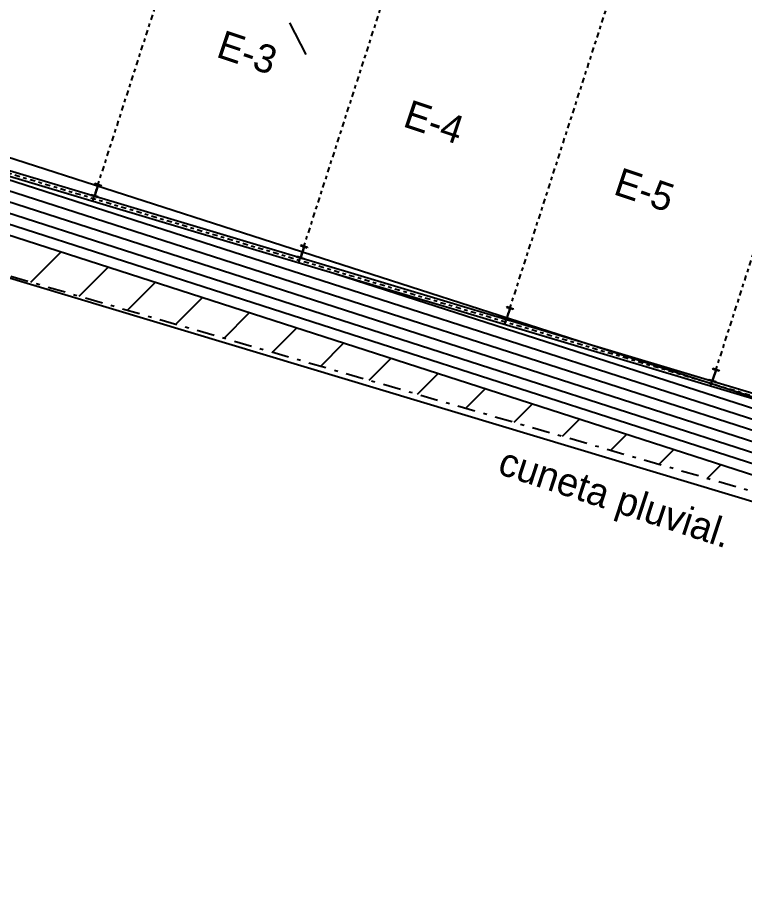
# Model space of a CAD drawing. Header units: millimetres. Extents: x 99 to 472, y 49 to 338.
# Drawn here: x 283.82 to 304.44, y 109.65 to 134.29 of the extents above; entities that cross this region are included whole.
import ezdxf

# ---------------------------------------------------------------- set-up
doc = ezdxf.new("R2010")
doc.units = ezdxf.units.MM
doc.linetypes.add('DASHDOT', pattern=[1, 0.5, -0.25, 0, -0.25])
for name, color, linetype in [('AUX2', 6, 'Continuous'), ('EJES', 1, 'DASHDOT'), ('PENDIENTES', 8, 'Continuous'), ('PO08119DOC', 3, 'Continuous'), ('POL08119FI', 5, 'Continuous'), ('POLIG', 41, 'Continuous'), ('RAMPA', 8, 'Continuous')]:
    doc.layers.add(name, color=color, linetype=linetype)
doc.styles.add('H1', font='hand.shx', dxfattribs={"height": 0.15})

msp = doc.modelspace()

# ---------------------------------------------------------------- linework, layer by layer
at = {"color": 8, "linetype": 'DASHDOT', "ltscale": 0.3}
for p, q in [((285.95504, 129.07721), (289.83948, 141.13906)), ((291.79648, 127.32936), (295.642, 139.2704)), ((297.63798, 125.5815), (301.71475, 138.24058)), ((303.47935, 123.83368), (307.13737, 135.19247)), ((327.00227, 116.87355, 220.42902), (272.85724, 133.07455, 116.12113))]:
    msp.add_line(p, q, dxfattribs=at)
at = {"color": 5, "linetype": 'Continuous', "ltscale": 0.3}
for p, q in [((327.02377, 116.94541, 220.42902), (272.87874, 133.1464, 116.12113)), ((326.98077, 116.8017, 220.42902), (272.78835, 133.01688, 116.02984))]:
    msp.add_line(p, q, dxfattribs=at)
at = {"color": 1, "linetype": 'Continuous', "ltscale": 0.3}
for p, q in [((286.09988, 129.54417), (286.00241, 129.2415)), ((286.01437, 129.58852), (286.00946, 129.57329)), ((286.00946, 129.57329), (286.19982, 129.51199)), ((286.1094, 129.54111), (286.01193, 129.23844)), ((286.01437, 129.58852), (286.20473, 129.52722)), ((286.20473, 129.52722), (286.19982, 129.51199)), ((285.91199, 129.27062), (285.90709, 129.25539)), ((285.90709, 129.25539), (286.09745, 129.19409)), ((285.91199, 129.27062), (286.10235, 129.20932)), ((286.10235, 129.20932), (286.09745, 129.19409)), ((291.94112, 127.79477), (291.84364, 127.4921)), ((291.8556, 127.83912), (291.8507, 127.82389)), ((291.8507, 127.82389), (292.04105, 127.76259)), ((291.95063, 127.79171), (291.85316, 127.48904)), ((291.8556, 127.83912), (292.04596, 127.77781)), ((292.04596, 127.77781), (292.04105, 127.76259)), ((291.75323, 127.52122), (291.74832, 127.50599)), ((291.74832, 127.50599), (291.93868, 127.44469)), ((291.75323, 127.52122), (291.94358, 127.45992)), ((291.94358, 127.45992), (291.93868, 127.44469)), ((297.78345, 126.04793), (297.68598, 125.74527)), ((297.69794, 126.09228), (297.69304, 126.07705)), ((297.69304, 126.07705), (297.88339, 126.01575)), ((297.79149, 126.04535), (297.69402, 125.74268)), ((297.69794, 126.09228), (297.8883, 126.03098)), ((297.8883, 126.03098), (297.88339, 126.01575)), ((297.59556, 125.77439), (297.59066, 125.75916)), ((297.59066, 125.75916), (297.78102, 125.69786)), ((297.59556, 125.77439), (297.78592, 125.71308)), ((297.78592, 125.71308), (297.78102, 125.69786)), ((303.62387, 124.30217), (303.5264, 123.9995)), ((303.53836, 124.34652), (303.53345, 124.33129)), ((303.53345, 124.33129), (303.72381, 124.26999)), ((303.63339, 124.2991), (303.53592, 123.99644)), ((303.53836, 124.34652), (303.72871, 124.28521)), ((303.72871, 124.28521), (303.72381, 124.26999)), ((303.43598, 124.02862), (303.43108, 124.01339)), ((303.43108, 124.01339), (303.62143, 123.95209)), ((303.43598, 124.02862), (303.62634, 123.96732)), ((303.62634, 123.96732), (303.62143, 123.95209))]:
    msp.add_line(p, q, dxfattribs=at)
at = {"layer": 'EJES'}
msp.add_line((270.95744, 130.62689), (318.96686, 116.71242), dxfattribs=at)
msp.add_line((270.95744, 130.62689), (318.96686, 116.71242), dxfattribs=at)
at = {"layer": 'PENDIENTES'}
msp.add_line((291.54033, 134.13243), (291.99878, 133.24371), dxfattribs=at)
at = {"layer": 'PO08119DOC', "linetype": 'Continuous'}
msp.add_line((270.65295, 130.79478), (341.00328, 109.6515), dxfattribs=at)
at = {"layer": 'POL08119FI', "linetype": 'Continuous'}
msp.add_line((318.96686, 116.71242), (271.90487, 131.8684), dxfattribs=at)
at = {"layer": 'POLIG', "linetype": 'Continuous'}
for p, q in [((284.20115, 126.78849), (285.04831, 127.63565)), ((285.5717, 126.39127), (286.38546, 127.20503)), ((286.94224, 125.99405), (287.72261, 126.77441)), ((288.31279, 125.59682), (289.05975, 126.34379)), ((289.68333, 125.1996), (290.3969, 125.91317)), ((291.05388, 124.80238), (291.73405, 125.48255)), ((292.42442, 124.40516), (293.0712, 125.05193)), ((293.79497, 124.00793), (294.40835, 124.62131)), ((295.16551, 123.61071), (295.74549, 124.19069)), ((296.53606, 123.21349), (297.08264, 123.76007)), ((297.9066, 122.81627), (298.41979, 123.32946)), ((299.27715, 122.41905), (299.75694, 122.89884)), ((300.64769, 122.02182), (301.09409, 122.46822)), ((302.01824, 121.6246), (302.43123, 122.0376)), ((303.38878, 121.22738), (303.76838, 121.60698))]:
    msp.add_line(p, q, dxfattribs=at)
at = {"layer": 'RAMPA', "color": 8, "linetype": 'Continuous'}
for p, q in [((326.84542, 116.3814), (272.5486, 133.8673)), ((326.56953, 115.52472), (272.27271, 133.01063)), ((334.93668, 112.51497), (272.18075, 132.72507)), ((334.85246, 112.22692), (272.08879, 132.43951)), ((328.75028, 113.87691), (271.99683, 132.15396)), ((326.66149, 115.81028), (279.04675, 131.14427)), ((326.75345, 116.09584), (292.85313, 127.0132))]:
    msp.add_line(p, q, dxfattribs=at)

# ---------------------------------------------------------------- texts
at = {"layer": 'AUX2', "color": 7, "style": 'H1'}
for s, rotation, p in [('E-3', 341.505322, (289.42569, 133.18268)), ('E-4', 341.505322, (294.72042, 131.21126)), ('E-5', 341.505322, (300.68903, 129.28792)), ('cuneta pluvial.', 341.853031, (297.40239, 121.36786))]:
    msp.add_text(s, height=0.8, rotation=rotation, dxfattribs=at).set_placement(p)

doc.saveas('drawing.dxf')
